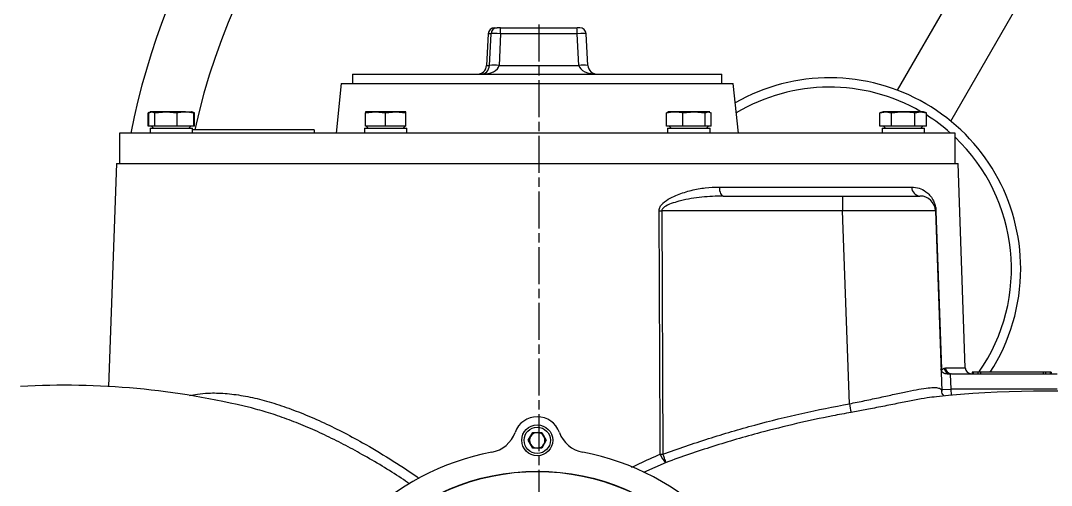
# Model space of a CAD drawing. Header units: millimetres. Extents: x 1726 to 4771, y 590 to 2743.
# Drawn here: x 3749.6 to 4082.6, y 2374.6 to 2524.9 of the extents above; entities that cross this region are included whole.
import ezdxf

# ---------------------------------------------------------------- set-up
doc = ezdxf.new("R2010")
doc.units = ezdxf.units.MM
doc.linetypes.add('AM_ISO08W050', pattern=[18, 12, -1.5, 3, -1.5])
doc.layers.add('AM_7', color=4, linetype='AM_ISO08W050', lineweight=25)

msp = doc.modelspace()

# ---------------------------------------------------------------- linework, layer by layer
at = {"color": 7, "linetype": 'Continuous', "lineweight": 25}
for p, q in [((4106.336, 2629.807), (4032.8, 2502.441)), ((4050.121, 2492.441), (4123.656, 2619.807)), ((3902.7, 2522.57), (3903.58, 2522.57)), ((3904.613, 2522.57), (3903.58, 2522.57)), ((3904.613, 2522.57), (3929.359, 2522.57)), ((3930.321, 2522.57), (3929.359, 2522.57)), ((3900.702, 2520.678), (3900.146, 2510.418)), ((3900.704, 2520.674), (3900.147, 2510.413)), ((3901.584, 2520.674), (3900.704, 2520.674)), ((3901.065, 2510.413), (3901.584, 2520.674)), ((3904.684, 2520.674), (3904.166, 2510.413)), ((3929.43, 2520.674), (3904.684, 2520.674)), ((3929.986, 2510.413), (3929.43, 2520.674)), ((3932.875, 2510.418), (3932.319, 2520.678)), ((3900.146, 2510.418), (3900.147, 2510.413)), ((3900.147, 2510.413), (3901.065, 2510.413)), ((3904.166, 2510.413), (3929.986, 2510.413)), ((3932.875, 2510.418), (3932.874, 2510.413)), ((3853.192, 2504.57), (3851.51, 2488.57)), ((3853.192, 2504.57), (3979.829, 2504.57)), ((3856.833, 2507.57), (3856.833, 2504.57)), ((3856.833, 2507.57), (3976.188, 2507.57)), ((3976.188, 2504.57), (3976.188, 2507.57)), ((3981.51, 2488.57), (3979.829, 2504.57)), ((3791.235, 2495.281), (3790.748, 2495.104)), ((3790.748, 2495.104), (3790.978, 2495.149)), ((3790.748, 2490.77), (3790.748, 2495.104)), ((3791.004, 2495.104), (3791.975, 2495.47)), ((3791.004, 2490.77), (3791.004, 2495.104)), ((3791.754, 2495.47), (3791.497, 2495.376)), ((3791.975, 2495.47), (3791.754, 2495.47)), ((3791.975, 2495.47), (3792.947, 2495.104)), ((3796.572, 2495.47), (3791.975, 2495.47)), ((3792.947, 2495.104), (3796.572, 2495.47)), ((3792.947, 2490.77), (3792.947, 2495.104)), ((3796.572, 2495.47), (3800.196, 2495.104)), ((3802.85, 2495.47), (3796.572, 2495.47)), ((3800.196, 2490.77), (3800.196, 2495.104)), ((3802.85, 2495.47), (3804.754, 2495.47)), ((3805.011, 2495.376), (3804.754, 2495.47)), ((3805.504, 2495.104), (3804.983, 2495.3)), ((3805.759, 2495.104), (3805.273, 2495.281)), ((3805.504, 2490.77), (3805.504, 2495.104)), ((3805.53, 2495.149), (3805.759, 2495.104)), ((3805.759, 2490.77), (3805.759, 2495.104)), ((3861.027, 2495.104), (3864.277, 2495.47)), ((3864.277, 2495.47), (3861.027, 2495.47)), ((3861.027, 2490.77), (3861.027, 2495.104)), ((3870.777, 2495.47), (3864.277, 2495.47)), ((3864.277, 2495.47), (3867.527, 2495.104)), ((3867.527, 2495.104), (3870.777, 2495.47)), ((3867.527, 2490.77), (3867.527, 2495.104)), ((3870.777, 2495.47), (3874.027, 2495.104)), ((3874.027, 2495.47), (3870.777, 2495.47)), ((3874.027, 2490.77), (3874.027, 2495.104)), ((3958.765, 2495.3), (3958.244, 2495.104)), ((3958.244, 2490.77), (3958.244, 2495.104)), ((3958.994, 2495.47), (3958.737, 2495.376)), ((3960.898, 2495.47), (3958.994, 2495.47)), ((3967.176, 2495.47), (3960.898, 2495.47)), ((3963.551, 2495.104), (3967.176, 2495.47)), ((3963.551, 2490.77), (3963.551, 2495.104)), ((3967.176, 2495.47), (3970.801, 2495.104)), ((3971.772, 2495.47), (3967.176, 2495.47)), ((3970.801, 2495.104), (3971.772, 2495.47)), ((3970.801, 2490.77), (3970.801, 2495.104)), ((3971.772, 2495.47), (3972.744, 2495.104)), ((3971.994, 2495.47), (3971.772, 2495.47)), ((3972.251, 2495.376), (3971.994, 2495.47)), ((3972.744, 2490.77), (3972.744, 2495.104)), ((4028.267, 2495.47), (4027.261, 2495.104)), ((4027.261, 2495.104), (4029.138, 2495.47)), ((4027.261, 2490.77), (4027.261, 2495.104)), ((4029.138, 2495.47), (4028.267, 2495.47)), ((4029.138, 2495.47), (4031.014, 2495.104)), ((4034.767, 2495.47), (4029.138, 2495.47)), ((4031.014, 2490.77), (4031.014, 2495.104)), ((4040.396, 2495.47), (4034.767, 2495.47)), ((4038.52, 2495.104), (4040.396, 2495.47)), ((4038.52, 2490.77), (4038.52, 2495.104)), ((4040.396, 2495.47), (4042.273, 2495.104)), ((4041.267, 2495.47), (4040.396, 2495.47)), ((4042.273, 2495.104), (4041.267, 2495.47)), ((4042.273, 2490.77), (4042.273, 2495.104)), ((3781.51, 2488.57), (3781.51, 2478.7)), ((4051.51, 2488.57), (3781.51, 2488.57)), ((3791.004, 2490.77), (3790.748, 2490.77)), ((3792.947, 2490.77), (3791.004, 2490.77)), ((3791.414, 2490.17), (3791.414, 2488.57)), ((3791.414, 2490.17), (3805.094, 2490.17)), ((3791.919, 2490.77), (3792.519, 2490.17)), ((3800.196, 2490.77), (3792.947, 2490.77)), ((3805.504, 2490.77), (3800.196, 2490.77)), ((3803.989, 2490.17), (3804.589, 2490.77)), ((3805.094, 2488.57), (3805.094, 2490.17)), ((3844.458, 2489.57), (3805.094, 2489.57)), ((3805.759, 2490.77), (3805.504, 2490.77)), ((3844.458, 2489.57), (3844.458, 2488.57)), ((3860.687, 2490.17), (3860.687, 2488.57)), ((3860.687, 2490.17), (3874.367, 2490.17)), ((3867.527, 2490.77), (3861.027, 2490.77)), ((3861.192, 2490.77), (3861.792, 2490.17)), ((3874.027, 2490.77), (3867.527, 2490.77)), ((3873.262, 2490.17), (3873.862, 2490.77)), ((3874.367, 2488.57), (3874.367, 2490.17)), ((3963.551, 2490.77), (3958.244, 2490.77)), ((3958.654, 2490.17), (3958.654, 2488.57)), ((3958.654, 2490.17), (3972.334, 2490.17)), ((3959.159, 2490.77), (3959.759, 2490.17)), ((3970.801, 2490.77), (3963.551, 2490.77)), ((3972.744, 2490.77), (3970.801, 2490.77)), ((3971.229, 2490.17), (3971.829, 2490.77)), ((3972.334, 2488.57), (3972.334, 2490.17)), ((4031.014, 2490.77), (4027.261, 2490.77)), ((4027.927, 2490.17), (4027.927, 2488.57)), ((4027.927, 2490.17), (4041.607, 2490.17)), ((4028.432, 2490.77), (4029.032, 2490.17)), ((4038.52, 2490.77), (4031.014, 2490.77)), ((4042.273, 2490.77), (4038.52, 2490.77)), ((4040.502, 2490.17), (4041.102, 2490.77)), ((4041.607, 2488.57), (4041.607, 2490.17)), ((4051.51, 2478.7), (4051.51, 2488.57)), ((3780.527, 2478.7), (3778.009, 2406.608)), ((3780.527, 2478.7), (4052.494, 2478.7)), ((4054.801, 2412.652), (4052.494, 2478.7)), ((3975.339, 2471.095), (4037.519, 2471.095)), ((3976.633, 2468.2), (4015.197, 2468.2)), ((4015.197, 2468.2), (4015.197, 2463.374)), ((4015.197, 2468.2), (4040.182, 2468.2)), ((4015.197, 2463.374), (3956.73, 2463.374)), ((3956.73, 2463.374), (3957.133, 2384.721)), ((4017.375, 2401.023), (4015.197, 2463.374)), ((4045.179, 2463.374), (4047.213, 2405.131)), ((4048.019, 2412.538), (4048.412, 2412.652)), ((4048.412, 2412.652), (4054.801, 2412.652)), ((4050.319, 2410.722), (4049.919, 2410.64)), ((4049.919, 2410.64), (4050.194, 2405.722)), ((4050.319, 2410.722), (4084.51, 2410.722)), ((4056.989, 2411.222), (4056.989, 2410.722)), ((4057.349, 2411.222), (4056.989, 2411.222)), ((4057.349, 2411.222), (4057.349, 2410.722)), ((4058.885, 2411.222), (4057.349, 2411.222)), ((4058.885, 2411.222), (4058.885, 2410.722)), ((4058.89, 2411.222), (4058.885, 2411.222)), ((4058.89, 2411.222), (4058.89, 2410.722)), ((4059.687, 2411.222), (4059.687, 2410.722)), ((4079.968, 2411.222), (4059.687, 2411.222)), ((4079.968, 2411.222), (4079.968, 2410.722)), ((4080.749, 2411.222), (4080.749, 2410.722)), ((4082.285, 2411.222), (4080.749, 2411.222)), ((4082.285, 2411.222), (4082.285, 2410.722)), ((4082.338, 2411.222), (4082.285, 2411.222)), ((4082.338, 2411.222), (4082.338, 2410.722)), ((4082.37, 2411.222), (4082.338, 2411.222)), ((4082.37, 2411.222), (4082.37, 2410.722)), ((4082.408, 2411.222), (4082.37, 2411.222)), ((4082.408, 2411.222), (4082.408, 2410.722)), ((4082.417, 2411.222), (4082.408, 2411.222)), ((4082.417, 2411.222), (4082.417, 2410.722)), ((4082.465, 2411.222), (4082.417, 2411.222)), ((4082.465, 2411.222), (4082.465, 2410.722)), ((4082.497, 2411.222), (4082.465, 2411.222)), ((4082.497, 2411.222), (4082.497, 2410.722)), ((4082.551, 2411.222), (4082.497, 2411.222)), ((4082.551, 2411.222), (4082.551, 2410.722)), ((4047.196, 2405.617), (4050.194, 2405.722)), ((4084.51, 2405.722), (4050.194, 2405.722)), ((4050.194, 2405.722), (4050.263, 2403.745)), ((4023.498, 2399.256), (4017.897, 2398.214)), ((3913.624, 2389.2), (3915.067, 2391.7)), ((3915.067, 2391.7), (3917.954, 2391.7)), ((3917.954, 2391.7), (3919.397, 2389.2)), ((3915.067, 2386.7), (3913.624, 2389.2)), ((3919.397, 2389.2), (3917.954, 2386.7)), ((3917.954, 2386.7), (3915.067, 2386.7)), ((3956.277, 2384.72), (3957.133, 2384.721)), ((3958.138, 2382.059), (3950.887, 2378.837))]:
    msp.add_line(p, q, dxfattribs=at)
at = {"color": 7, "linetype": 'Continuous', "lineweight": 25, "flags": 128}
for points in [[(3975.339, 2471.095), (3975.371, 2470.525), (3975.45, 2469.979), (3975.572, 2469.479), (3975.733, 2469.042), (3975.928, 2468.684), (3976.148, 2468.418), (3976.386, 2468.255), (3976.633, 2468.2)], [(3956.277, 2384.72), (3956.245, 2390.717), (3956.121, 2414.702), (3955.866, 2463.374)], [(4045.348, 2463.374), (4045.557, 2457.378), (4046.393, 2433.393), (4047.133, 2412.185)]]:
    msp.add_lwpolyline(points, dxfattribs=at)
at = {"color": 7, "linetype": 'Continuous', "lineweight": 25}
for centre, radius in [((3916.51, 2389.2), 5), ((3916.51, 2389.2), 4.25), ((3916.51, 2306.7), 72.5), ((3916.51, 2306.7), 72.418)]:
    msp.add_circle(centre, radius, dxfattribs=at)
for centre, radius, start, end in [((4011.01, 2444.7), 230, 6.08041, 169.00405), ((4011.01, 2444.7), 210, 62.56625, 167.66265), ((3902.699, 2520.57), 2, 110.66212, 176.77016), ((3902.7, 2520.57), 1.999, 90.01684, 177.01932), ((3903.58, 2520.57), 1.999, 90.01684, 177.01932), ((3891.546, 2521.131), 13.146, 358.00808, 6.2815), ((3916.291, 2521.131), 13.146, 358.00808, 6.2815), ((3930.321, 2520.57), 1.999, 2.98068, 89.98316), ((3902.616, 2494.689), 15.8, 84.36942, 95.63058), ((3931.457, 2496.577), 13.914, 84.14916, 96.0676), ((4011.01, 2444.7), 61.716, 0, 119.64555), ((4011.01, 2444.7), 58.716, 59.8461, 120.93375), ((4011.01, 2444.7), 58.716, 48.34527, 57.82997), ((4011.01, 2444.7), 58.716, 325.23812, 46.3884), ((4040.352, 2471.028), 2.834, 178.6492, 266.56021), ((4040.182, 2463.2), 5, 2, 90), ((3956.298, 2546.088), 82.715, 269.70065, 270.29935), ((4045.263, 2465.253), 1.881, 267.42978, 272.57022), ((4011.01, 2444.7), 61.716, 327.14934, 0), ((4048.7, 2411.96), 1.583, 171.84259, 192.15741), ((4050.364, 2412.673), 1.952, 180.61478, 268.67581), ((4056.799, 2412.722), 2, 182, 270), ((3763.622, 2154.728), 252.291, 76.12183, 93.1895), ((4082.493, 2034.079), 371.068, 86.01164, 95.72431), ((4177.93, 2429.418), 163.047, 190.0295, 191.03357), ((3916.51, 2389.2), 7.6, 19.80619, 160.19381), ((3899.952, 2395.163), 10, 280.6021, 340.19381), ((3916.51, 2389.2), 2.5, 90, 150), ((3916.51, 2389.2), 2.5, 30, 90), ((3933.069, 2395.163), 10, 199.80619, 259.3979), ((3916.51, 2389.2), 2.5, 150, 210), ((3916.51, 2389.2), 2.5, 330, 30), ((3916.51, 2306.7), 80, 100.6021, 169.3979), ((3916.51, 2389.2), 2.5, 210, 270), ((3916.51, 2389.2), 2.5, 270, 330), ((3916.51, 2306.7), 80, 10.6021, 79.3979), ((3961.024, 2386.058), 4.932, 195.73744, 234.1921)]:
    msp.add_arc(centre, radius, start, end, dxfattribs=at)
for centre, major_axis, ratio, start_param, end_param in [((3904.58, 2520.57), (2.999, -0.101), 0.036049, 1.537377, 3.1054343), ((3929.32, 2520.57), (2.999, 0.108), 0.0335716, 6.2482493, 7.8163065), ((3896.94, 2510.57), (3.211, 0), 0.9341885, 4.712389, 6.2308254), ((3898.284, 2510.57), (0, -3), 0.9282887, 0, 1.5184364), ((3898.284, 2510.57), (5.89, 0), 0.5093733, 4.712389, 6.2308254), ((3936.081, 2510.57), (6.103, 0), 0.4915753, 3.1939525, 4.712389), ((3936.081, 2510.57), (3.211, 0), 0.9341885, 3.1939525, 4.712389), ((4034.767, 2490.17), (0, -11.847), 0.5773503, 4.712389, 4.8478556), ((4034.767, 2488.57), (0, -11.847), 0.5773503, 4.6448112, 4.712389), ((4015.167, 2463.2), (30.012, 0.174), 0.0058081, 0.000169, 1.5697474)]:
    msp.add_ellipse(centre, major_axis=major_axis, ratio=ratio, start_param=start_param, end_param=end_param, dxfattribs=at)
for points, knots in [([(3800.196, 2495.104), (3800.418, 2495.159), (3801.295, 2495.376), (3802.185, 2495.43), (3802.85, 2495.47)], [0, 0, 0, 0, 0.2530667, 1, 1, 1, 1]), ([(3802.85, 2495.47), (3803.716, 2495.403), (3804.605, 2495.334), (3805.48, 2495.11), (3805.504, 2495.104)], [0, 0, 0, 0, 0.9730048, 1, 1, 1, 1]), ([(3861.027, 2495.47), (3861.027, 2495.43), (3861.027, 2495.376), (3861.027, 2495.159), (3861.027, 2495.104)], [0, 0, 0, 0, 0.74693332, 1, 1, 1, 1]), ([(3874.027, 2495.104), (3874.027, 2495.159), (3874.027, 2495.376), (3874.027, 2495.43), (3874.027, 2495.47)], [0, 0, 0, 0, 0.2530667, 1, 1, 1, 1]), ([(3958.244, 2495.104), (3958.268, 2495.11), (3959.142, 2495.334), (3960.032, 2495.403), (3960.898, 2495.47)], [0, 0, 0, 0, 0.0269953, 1, 1, 1, 1]), ([(3960.898, 2495.47), (3961.563, 2495.43), (3962.453, 2495.376), (3963.33, 2495.159), (3963.551, 2495.104)], [0, 0, 0, 0, 0.7469333, 1, 1, 1, 1]), ([(4031.014, 2495.104), (4031.048, 2495.11), (4032.285, 2495.334), (4033.543, 2495.403), (4034.767, 2495.47)], [0, 0, 0, 0, 0.0269953, 1, 1, 1, 1]), ([(4034.767, 2495.47), (4035.707, 2495.43), (4036.967, 2495.376), (4038.206, 2495.159), (4038.52, 2495.104)], [0, 0, 0, 0, 0.7469333, 1, 1, 1, 1]), ([(3955.866, 2463.374), (3955.876, 2463.542), (3955.909, 2464.114), (3956.34, 2465.008), (3957.502, 2466.321), (3959.393, 2467.535), (3962.478, 2468.923), (3966.284, 2470.105), (3970.824, 2470.946), (3973.835, 2471.045), (3975.339, 2471.095)], [0, 0, 0, 0, 0.021352, 0.0728126, 0.1233748, 0.2499525, 0.3661826, 0.5770211, 0.7888317, 1, 1, 1, 1]), ([(3976.633, 2468.2), (3974.33, 2468.132), (3969.725, 2467.997), (3964.288, 2467.057), (3960.389, 2465.989), (3958.487, 2465.26), (3957.358, 2464.501), (3956.954, 2464.057), (3956.762, 2463.71), (3956.74, 2463.48), (3956.73, 2463.374)], [0, 0, 0, 0, 0.3307571, 0.661265, 0.7793778, 0.9018744, 0.946098, 0.9683612, 0.9854268, 1, 1, 1, 1]), ([(4037.519, 2471.095), (4038.331, 2471.023), (4039.955, 2470.88), (4041.849, 2469.854), (4043.312, 2468.585), (4044.291, 2467.238), (4044.937, 2465.788), (4045.266, 2464.483), (4045.323, 2463.715), (4045.348, 2463.374)], [0, 0, 0, 0, 0.2471586, 0.4942516, 0.6433281, 0.7917771, 0.8949186, 0.9533643, 1, 1, 1, 1]), ([(4047.153, 2411.627), (4047.061, 2411.87), (4046.969, 2412.115), (4046.96, 2412.363), (4046.96, 2412.366)], [0, 0, 0, 0, 0.988646, 1, 1, 1, 1]), ([(4046.96, 2412.366), (4046.96, 2412.366), (4046.963, 2412.303), (4047.048, 2412.244), (4047.133, 2412.185)], [0, 0, 0, 0, 0.0113379, 1, 1, 1, 1]), ([(4047.133, 2412.185), (4047.16, 2412.161), (4047.287, 2412.045), (4047.592, 2412.286), (4047.852, 2412.439), (4048.019, 2412.538)], [0, 0, 0, 0, 0.0857974, 0.4114987, 1, 1, 1, 1]), ([(4049.919, 2410.64), (4049.368, 2410.623), (4048.541, 2410.597), (4047.606, 2410.991), (4047.304, 2411.414), (4047.153, 2411.627)], [0, 0, 0, 0, 0.498626, 0.748287, 1, 1, 1, 1]), ([(4048.019, 2412.538), (4048.065, 2412.295), (4048.158, 2411.811), (4048.605, 2411.199), (4049.212, 2410.759), (4049.684, 2410.68), (4049.919, 2410.64)], [0, 0, 0, 0, 0.2500015, 0.500002, 0.7500015, 1, 1, 1, 1]), ([(4059.687, 2411.222), (4059.6, 2411.222), (4059.425, 2411.222), (4059.193, 2411.222), (4059.114, 2411.222), (4059.09, 2411.222)], [0, 0, 0, 0, 0.4078147, 0.8200848, 1, 1, 1, 1]), ([(4080.754, 2411.222), (4080.752, 2411.222), (4080.748, 2411.222), (4080.62, 2411.222), (4080.282, 2411.222), (4080.073, 2411.222), (4079.968, 2411.222)], [0, 0, 0, 0, 0.2809541, 0.5584494, 0.7790389, 1, 1, 1, 1]), ([(4017.375, 2401.023), (4019.048, 2401.356), (4022.444, 2402.033), (4027.35, 2403.09), (4032.008, 2404.118), (4036.207, 2405.03), (4039.911, 2405.759), (4042.903, 2406.208), (4045.177, 2406.329), (4046.46, 2406.106), (4047.097, 2405.682), (4047.174, 2405.315), (4047.213, 2405.131)], [0, 0, 0, 0, 0.1077924, 0.2187137, 0.3264996, 0.4373987, 0.5447847, 0.6555285, 0.7589279, 0.8656708, 0.9323941, 1, 1, 1, 1]), ([(4048.001, 2403.55), (4047.849, 2403.689), (4047.543, 2403.97), (4047.238, 2404.66), (4047.234, 2404.986), (4047.233, 2405.103)], [0, 0, 0, 0, 0.3878355, 0.7815808, 1, 1, 1, 1]), ([(3804.182, 2403.675), (3805.025, 2403.853), (3806.963, 2404.26), (3810.75, 2404.559), (3815.632, 2404.468), (3821.409, 2403.711), (3827.502, 2402.362), (3833.762, 2400.481), (3840.24, 2398.092), (3846.769, 2395.285), (3853.413, 2392.056), (3860.769, 2388.11), (3868.895, 2383.225), (3875.026, 2379.307), (3878.16, 2377.02), (3878.398, 2376.846)], [0, 0, 0, 0, 0.0436114, 0.1001935, 0.182717, 0.267211, 0.3498601, 0.4347476, 0.5174084, 0.6022866, 0.6846433, 0.7689311, 0.8791096, 0.9908219, 1, 1, 1, 1]), ([(4045.483, 2403.289), (4044.518, 2403.175), (4042.486, 2402.933), (4038.523, 2402.218), (4033.913, 2401.317), (4028.882, 2400.302), (4025.279, 2399.602), (4023.498, 2399.256)], [0, 0, 0, 0, 0.1853012, 0.3905759, 0.5914427, 0.798073, 1, 1, 1, 1]), ([(3875.311, 2375.117), (3874.406, 2375.731), (3871.461, 2377.729), (3866.308, 2380.94), (3860.084, 2384.594), (3853.854, 2387.962), (3847.775, 2390.982), (3841.647, 2393.736), (3835.598, 2396.138), (3829.729, 2398.164), (3825.973, 2399.164), (3824.144, 2399.652)], [0, 0, 0, 0, 0.0528435, 0.1719422, 0.2975047, 0.4111669, 0.530266, 0.6483285, 0.7676073, 0.8867952, 1, 1, 1, 1]), ([(3957.133, 2384.721), (3962.027, 2386.443), (3971.814, 2389.888), (3986.801, 2394.243), (4001.977, 2398.052), (4012.242, 2400.032), (4017.375, 2401.023)], [0, 0, 0, 0, 0.2490639, 0.4981291, 0.7490643, 1, 1, 1, 1]), ([(4017.897, 2398.214), (4015.93, 2397.849), (4010.03, 2396.756), (4000.247, 2394.646), (3987.316, 2391.416), (3973.224, 2387.352), (3963.17, 2383.824), (3958.138, 2382.059)], [0, 0, 0, 0, 0.0968115, 0.2904543, 0.4843107, 0.7418988, 1, 1, 1, 1]), ([(3946.988, 2380.479), (3947.827, 2380.878), (3950.929, 2382.356), (3954.021, 2383.723), (3956.277, 2384.72)], [0, 0, 0, 0, 0.2702059, 1, 1, 1, 1])]:
    msp.add_open_spline(points, degree=3, knots=knots, dxfattribs=at)
msp.add_open_spline([(3958.138, 2382.059), (3958.101, 2382.148), (3958.027, 2382.328), (3957.786, 2382.96), (3957.48, 2383.777), (3957.248, 2384.406), (3957.133, 2384.721)], degree=3, dxfattribs=at)
at = {"layer": 'AM_7'}
msp.add_line((3917.058, 2523.674), (3916.862, 1488.2), dxfattribs=at)

doc.saveas('drawing.dxf')
